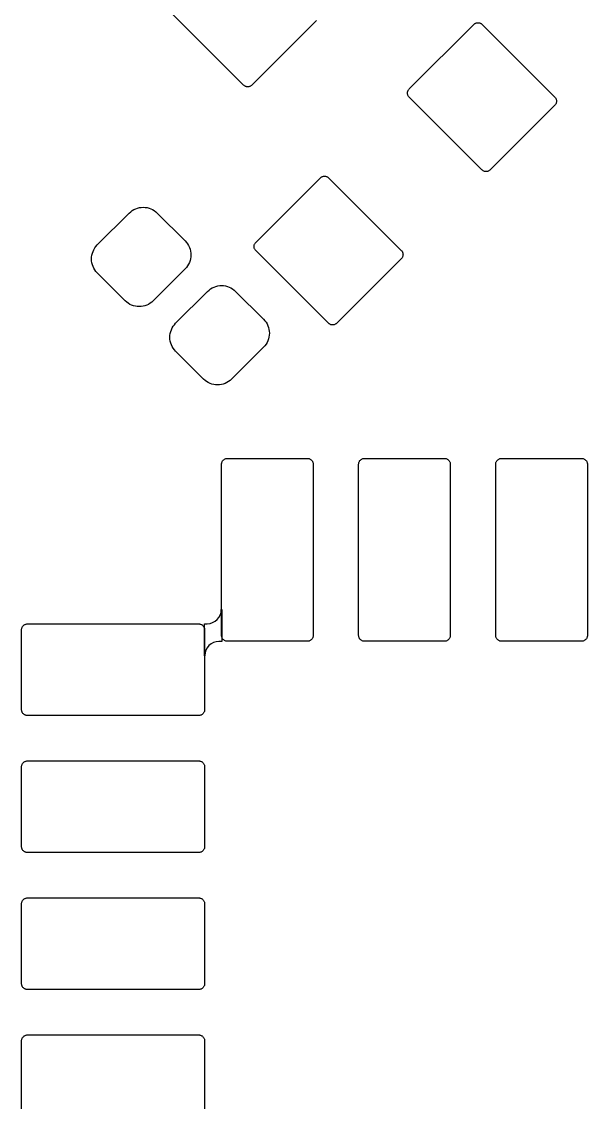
# Model space of a CAD drawing. Extents: x 0.49 to 2.43, y -7.79 to -4.97.
# Drawn here: x 0.7224 to 0.9174, y -5.8815 to -5.5088 of the extents above; entities that cross this region are included whole.
import ezdxf

# ---------------------------------------------------------------- set-up
doc = ezdxf.new("R2010")
doc.units = 0
doc.header["$MEASUREMENT"] = 0
doc.layers.add('BLACK', color=7, linetype='CONTINUOUS')

msp = doc.modelspace()

# ---------------------------------------------------------------- linework, layer by layer
at = {"layer": 'BLACK', "linetype": 'CONTINUOUS'}
for p, q in [((0.798905, -5.53071), (0.77385, -5.50565)), ((0.824016, -5.50844), (0.801744, -5.53071)), ((0.855975, -5.53204), (0.878246, -5.50977)), ((0.878246, -5.50977), (0.878392, -5.50964)), ((0.878392, -5.50964), (0.87855, -5.50952)), ((0.87855, -5.50952), (0.878719, -5.50942)), ((0.878719, -5.50942), (0.878897, -5.50934)), ((0.878897, -5.50934), (0.879083, -5.50927)), ((0.879083, -5.50927), (0.879274, -5.50922)), ((0.879274, -5.50922), (0.879469, -5.5092)), ((0.879469, -5.5092), (0.879665, -5.50919)), ((0.879665, -5.50919), (0.879862, -5.5092)), ((0.879862, -5.5092), (0.880057, -5.50922)), ((0.880057, -5.50922), (0.880248, -5.50927)), ((0.880248, -5.50927), (0.880434, -5.50934)), ((0.880434, -5.50934), (0.880612, -5.50942)), ((0.880612, -5.50942), (0.880781, -5.50952)), ((0.880781, -5.50952), (0.880939, -5.50964)), ((0.880939, -5.50964), (0.881085, -5.50977)), ((0.881085, -5.50977), (0.90614, -5.53483)), ((0.799051, -5.53084), (0.798905, -5.53071)), ((0.799209, -5.53096), (0.799051, -5.53084)), ((0.799378, -5.53106), (0.799209, -5.53096)), ((0.799556, -5.53114), (0.799378, -5.53106)), ((0.799742, -5.53121), (0.799556, -5.53114)), ((0.799933, -5.53126), (0.799742, -5.53121)), ((0.800128, -5.53129), (0.799933, -5.53126)), ((0.800325, -5.5313), (0.800128, -5.53129)), ((0.800522, -5.53129), (0.800325, -5.5313)), ((0.800716, -5.53126), (0.800522, -5.53129)), ((0.800908, -5.53121), (0.800716, -5.53126)), ((0.801093, -5.53114), (0.800908, -5.53121)), ((0.801271, -5.53106), (0.801093, -5.53114)), ((0.80144, -5.53096), (0.801271, -5.53106)), ((0.801599, -5.53084), (0.80144, -5.53096)), ((0.801744, -5.53071), (0.801599, -5.53084)), ((0.855386, -5.53346), (0.855396, -5.53327)), ((0.855396, -5.53366), (0.855386, -5.53346)), ((0.855396, -5.53327), (0.855425, -5.53307)), ((0.855425, -5.53386), (0.855396, -5.53366)), ((0.855425, -5.53307), (0.855473, -5.53288)), ((0.855473, -5.53405), (0.855425, -5.53386)), ((0.855473, -5.53288), (0.855539, -5.5327)), ((0.855539, -5.5327), (0.855624, -5.53252)), ((0.855624, -5.53252), (0.855725, -5.53235)), ((0.855725, -5.53235), (0.855842, -5.53219)), ((0.855842, -5.53219), (0.855975, -5.53204)), ((0.855539, -5.53423), (0.855473, -5.53405)), ((0.855624, -5.53441), (0.855539, -5.53423)), ((0.855725, -5.53458), (0.855624, -5.53441)), ((0.855842, -5.53474), (0.855725, -5.53458)), ((0.855975, -5.53488), (0.855842, -5.53474)), ((0.88103, -5.55994), (0.855975, -5.53488)), ((0.90614, -5.53767), (0.883869, -5.55994)), ((0.90614, -5.53483), (0.906273, -5.53497)), ((0.906273, -5.53752), (0.90614, -5.53767)), ((0.906273, -5.53497), (0.90639, -5.53513)), ((0.90639, -5.53736), (0.906273, -5.53752)), ((0.90639, -5.53513), (0.906491, -5.5353)), ((0.906491, -5.53719), (0.90639, -5.53736)), ((0.906491, -5.5353), (0.906575, -5.53548)), ((0.906575, -5.53702), (0.906491, -5.53719)), ((0.906575, -5.53548), (0.906642, -5.53567)), ((0.906642, -5.53683), (0.906575, -5.53702)), ((0.906642, -5.53567), (0.90669, -5.53586)), ((0.90669, -5.53664), (0.906642, -5.53683)), ((0.90669, -5.53586), (0.906719, -5.53605)), ((0.906719, -5.53645), (0.90669, -5.53664)), ((0.906719, -5.53605), (0.906728, -5.53625)), ((0.906728, -5.53625), (0.906719, -5.53645)), ((0.881176, -5.56007), (0.88103, -5.55994)), ((0.881334, -5.56019), (0.881176, -5.56007)), ((0.883723, -5.56007), (0.883565, -5.56019)), ((0.883869, -5.55994), (0.883723, -5.56007)), ((0.803081, -5.58494), (0.825352, -5.56267)), ((0.825352, -5.56267), (0.825498, -5.56254)), ((0.825498, -5.56254), (0.825656, -5.56242)), ((0.825656, -5.56242), (0.825825, -5.56232)), ((0.825825, -5.56232), (0.826003, -5.56223)), ((0.826003, -5.56223), (0.826189, -5.56217)), ((0.826189, -5.56217), (0.82638, -5.56212)), ((0.82638, -5.56212), (0.826575, -5.56209)), ((0.826575, -5.56209), (0.826772, -5.56208)), ((0.826772, -5.56208), (0.826968, -5.56209)), ((0.826968, -5.56209), (0.827163, -5.56212)), ((0.827163, -5.56212), (0.827355, -5.56217)), ((0.827355, -5.56217), (0.82754, -5.56223)), ((0.82754, -5.56223), (0.827718, -5.56232)), ((0.827718, -5.56232), (0.827887, -5.56242)), ((0.827887, -5.56242), (0.828045, -5.56254)), ((0.828045, -5.56254), (0.828191, -5.56267)), ((0.828191, -5.56267), (0.853246, -5.58772)), ((0.881503, -5.56029), (0.881334, -5.56019)), ((0.881681, -5.56037), (0.881503, -5.56029)), ((0.881866, -5.56044), (0.881681, -5.56037)), ((0.882058, -5.56049), (0.881866, -5.56044)), ((0.882253, -5.56052), (0.882058, -5.56049)), ((0.882449, -5.56053), (0.882253, -5.56052)), ((0.882646, -5.56052), (0.882449, -5.56053)), ((0.882841, -5.56049), (0.882646, -5.56052)), ((0.883032, -5.56044), (0.882841, -5.56049)), ((0.883218, -5.56037), (0.883032, -5.56044)), ((0.883396, -5.56029), (0.883218, -5.56037)), ((0.883565, -5.56019), (0.883396, -5.56029)), ((0.74848, -5.58584), (0.759504, -5.57482)), ((0.759504, -5.57482), (0.759999, -5.57437)), ((0.759999, -5.57437), (0.760536, -5.57397)), ((0.760536, -5.57397), (0.761109, -5.57363)), ((0.761109, -5.57363), (0.761714, -5.57334)), ((0.761714, -5.57334), (0.762343, -5.57312)), ((0.762343, -5.57312), (0.762991, -5.57295)), ((0.762991, -5.57295), (0.763653, -5.57286)), ((0.763653, -5.57286), (0.76432, -5.57282)), ((0.76432, -5.57282), (0.764988, -5.57286)), ((0.764988, -5.57286), (0.765649, -5.57295)), ((0.765649, -5.57295), (0.766297, -5.57312)), ((0.766297, -5.57312), (0.766927, -5.57334)), ((0.766927, -5.57334), (0.767531, -5.57363)), ((0.767531, -5.57363), (0.768104, -5.57397)), ((0.768104, -5.57397), (0.768641, -5.57437)), ((0.768641, -5.57437), (0.769136, -5.57482)), ((0.769136, -5.57482), (0.778768, -5.58445)), ((0.748031, -5.58634), (0.74848, -5.58584)), ((0.778768, -5.58445), (0.779217, -5.58495)), ((0.779217, -5.58495), (0.779616, -5.58548)), ((0.779616, -5.58548), (0.779959, -5.58606)), ((0.779959, -5.58606), (0.780245, -5.58666)), ((0.802493, -5.58636), (0.802502, -5.58616)), ((0.802502, -5.58616), (0.802531, -5.58597)), ((0.802531, -5.58597), (0.802579, -5.58578)), ((0.802579, -5.58578), (0.802646, -5.58559)), ((0.802646, -5.58559), (0.80273, -5.58541)), ((0.80273, -5.58541), (0.802831, -5.58524)), ((0.802831, -5.58524), (0.802948, -5.58508)), ((0.802948, -5.58508), (0.803081, -5.58494)), ((0.746518, -5.58999), (0.746616, -5.58933)), ((0.746616, -5.58933), (0.746778, -5.58868)), ((0.746778, -5.58868), (0.747003, -5.58805)), ((0.747003, -5.58805), (0.747289, -5.58745)), ((0.747289, -5.58745), (0.747633, -5.58687)), ((0.747633, -5.58687), (0.748031, -5.58634)), ((0.780245, -5.58666), (0.78047, -5.58729)), ((0.78047, -5.58729), (0.780633, -5.58794)), ((0.780633, -5.58794), (0.780731, -5.5886)), ((0.780731, -5.5886), (0.780763, -5.58927)), ((0.780763, -5.58927), (0.780731, -5.58993)), ((0.802502, -5.58656), (0.802493, -5.58636)), ((0.802531, -5.58675), (0.802502, -5.58656)), ((0.802579, -5.58694), (0.802531, -5.58675)), ((0.802646, -5.58713), (0.802579, -5.58694)), ((0.80273, -5.5873), (0.802646, -5.58713)), ((0.802831, -5.58747), (0.80273, -5.5873)), ((0.802948, -5.58763), (0.802831, -5.58747)), ((0.803081, -5.58778), (0.802948, -5.58763)), ((0.828136, -5.61283), (0.803081, -5.58778)), ((0.853246, -5.58772), (0.853379, -5.58787)), ((0.853379, -5.58787), (0.853496, -5.58803)), ((0.853496, -5.58803), (0.853597, -5.5882)), ((0.853597, -5.5882), (0.853682, -5.58837)), ((0.853682, -5.58837), (0.853748, -5.58856)), ((0.853748, -5.58973), (0.853682, -5.58991)), ((0.853748, -5.58856), (0.853796, -5.58875)), ((0.853796, -5.58953), (0.853748, -5.58973)), ((0.853796, -5.58875), (0.853825, -5.58895)), ((0.853825, -5.58934), (0.853796, -5.58953)), ((0.853825, -5.58895), (0.853834, -5.58914)), ((0.853834, -5.58914), (0.853825, -5.58934)), ((0.746485, -5.59066), (0.746518, -5.58999)), ((0.746518, -5.59133), (0.746485, -5.59066)), ((0.746616, -5.59199), (0.746518, -5.59133)), ((0.746778, -5.59264), (0.746616, -5.59199)), ((0.747003, -5.59327), (0.746778, -5.59264)), ((0.747289, -5.59387), (0.747003, -5.59327)), ((0.779217, -5.59359), (0.778768, -5.59408)), ((0.779616, -5.59305), (0.779217, -5.59359)), ((0.779959, -5.59248), (0.779616, -5.59305)), ((0.780245, -5.59187), (0.779959, -5.59248)), ((0.78047, -5.59124), (0.780245, -5.59187)), ((0.780633, -5.5906), (0.78047, -5.59124)), ((0.780731, -5.58993), (0.780633, -5.5906)), ((0.853246, -5.59056), (0.830975, -5.61283)), ((0.853379, -5.59042), (0.853246, -5.59056)), ((0.853496, -5.59026), (0.853379, -5.59042)), ((0.853597, -5.59009), (0.853496, -5.59026)), ((0.853682, -5.58991), (0.853597, -5.59009)), ((0.747633, -5.59444), (0.747289, -5.59387)), ((0.748031, -5.59498), (0.747633, -5.59444)), ((0.74848, -5.59547), (0.748031, -5.59498)), ((0.758112, -5.60511), (0.74848, -5.59547)), ((0.778768, -5.59408), (0.767744, -5.60511)), ((0.787003, -5.60137), (0.78754, -5.60098)), ((0.78754, -5.60098), (0.788113, -5.60063)), ((0.788113, -5.60063), (0.788717, -5.60035)), ((0.788717, -5.60035), (0.789347, -5.60012)), ((0.789347, -5.60012), (0.789995, -5.59996)), ((0.789995, -5.59996), (0.790656, -5.59986)), ((0.790656, -5.59986), (0.791324, -5.59983)), ((0.791324, -5.59983), (0.791991, -5.59986)), ((0.791991, -5.59986), (0.792653, -5.59996)), ((0.792653, -5.59996), (0.793301, -5.60012)), ((0.793301, -5.60012), (0.79393, -5.60035)), ((0.79393, -5.60035), (0.794535, -5.60063)), ((0.794535, -5.60063), (0.795108, -5.60098)), ((0.795108, -5.60098), (0.795645, -5.60137)), ((0.775484, -5.61285), (0.786508, -5.60182)), ((0.786508, -5.60182), (0.787003, -5.60137)), ((0.795645, -5.60137), (0.79614, -5.60182)), ((0.79614, -5.60182), (0.805772, -5.61145)), ((0.758607, -5.60556), (0.758112, -5.60511)), ((0.759144, -5.60595), (0.758607, -5.60556)), ((0.759717, -5.6063), (0.759144, -5.60595)), ((0.760322, -5.60658), (0.759717, -5.6063)), ((0.760951, -5.60681), (0.760322, -5.60658)), ((0.761599, -5.60697), (0.760951, -5.60681)), ((0.762261, -5.60707), (0.761599, -5.60697)), ((0.762928, -5.6071), (0.762261, -5.60707)), ((0.763596, -5.60707), (0.762928, -5.6071)), ((0.764257, -5.60697), (0.763596, -5.60707)), ((0.764905, -5.60681), (0.764257, -5.60697)), ((0.765535, -5.60658), (0.764905, -5.60681)), ((0.766139, -5.6063), (0.765535, -5.60658)), ((0.766712, -5.60595), (0.766139, -5.6063)), ((0.767249, -5.60556), (0.766712, -5.60595)), ((0.767744, -5.60511), (0.767249, -5.60556)), ((0.805772, -5.61145), (0.806221, -5.61195)), ((0.806221, -5.61195), (0.806619, -5.61249)), ((0.773619, -5.61633), (0.773782, -5.61569)), ((0.773782, -5.61569), (0.774007, -5.61506)), ((0.774007, -5.61506), (0.774293, -5.61445)), ((0.774293, -5.61445), (0.774636, -5.61388)), ((0.774636, -5.61388), (0.775035, -5.61334)), ((0.775035, -5.61334), (0.775484, -5.61285)), ((0.806619, -5.61249), (0.806963, -5.61306)), ((0.806963, -5.61306), (0.807249, -5.61366)), ((0.807249, -5.61366), (0.807474, -5.61429)), ((0.807474, -5.61429), (0.807636, -5.61494)), ((0.807636, -5.61494), (0.807734, -5.6156)), ((0.807734, -5.6156), (0.807767, -5.61627)), ((0.828282, -5.61297), (0.828136, -5.61283)), ((0.82844, -5.61308), (0.828282, -5.61297)), ((0.828609, -5.61318), (0.82844, -5.61308)), ((0.828787, -5.61327), (0.828609, -5.61318)), ((0.828973, -5.61333), (0.828787, -5.61327)), ((0.829164, -5.61338), (0.828973, -5.61333)), ((0.829359, -5.61341), (0.829164, -5.61338)), ((0.829556, -5.61342), (0.829359, -5.61341)), ((0.829752, -5.61341), (0.829556, -5.61342)), ((0.829947, -5.61338), (0.829752, -5.61341)), ((0.830138, -5.61333), (0.829947, -5.61338)), ((0.830324, -5.61327), (0.830138, -5.61333)), ((0.830502, -5.61318), (0.830324, -5.61327)), ((0.830671, -5.61308), (0.830502, -5.61318)), ((0.830829, -5.61297), (0.830671, -5.61308)), ((0.830975, -5.61283), (0.830829, -5.61297)), ((0.773489, -5.61766), (0.773521, -5.61699)), ((0.773521, -5.61833), (0.773489, -5.61766)), ((0.773521, -5.61699), (0.773619, -5.61633)), ((0.773619, -5.61899), (0.773521, -5.61833)), ((0.773782, -5.61964), (0.773619, -5.61899)), ((0.774007, -5.62027), (0.773782, -5.61964)), ((0.806963, -5.61948), (0.806619, -5.62005)), ((0.807249, -5.61888), (0.806963, -5.61948)), ((0.807474, -5.61825), (0.807249, -5.61888)), ((0.807636, -5.6176), (0.807474, -5.61825)), ((0.807734, -5.61694), (0.807636, -5.6176)), ((0.807767, -5.61627), (0.807734, -5.61694)), ((0.774293, -5.62087), (0.774007, -5.62027)), ((0.774636, -5.62145), (0.774293, -5.62087)), ((0.775035, -5.62198), (0.774636, -5.62145)), ((0.775484, -5.62248), (0.775035, -5.62198)), ((0.785116, -5.63211), (0.775484, -5.62248)), ((0.805772, -5.62109), (0.794748, -5.63211)), ((0.806221, -5.62059), (0.805772, -5.62109)), ((0.806619, -5.62005), (0.806221, -5.62059)), ((0.785611, -5.63256), (0.785116, -5.63211)), ((0.786148, -5.63296), (0.785611, -5.63256)), ((0.786721, -5.6333), (0.786148, -5.63296)), ((0.787325, -5.63359), (0.786721, -5.6333)), ((0.787955, -5.63381), (0.787325, -5.63359)), ((0.788603, -5.63397), (0.787955, -5.63381)), ((0.789264, -5.63407), (0.788603, -5.63397)), ((0.789932, -5.63411), (0.789264, -5.63407)), ((0.790599, -5.63407), (0.789932, -5.63411)), ((0.791261, -5.63397), (0.790599, -5.63407)), ((0.791909, -5.63381), (0.791261, -5.63397)), ((0.792538, -5.63359), (0.791909, -5.63381)), ((0.793143, -5.6333), (0.792538, -5.63359)), ((0.793716, -5.63296), (0.793143, -5.6333)), ((0.794253, -5.63256), (0.793716, -5.63296)), ((0.794748, -5.63211), (0.794253, -5.63256)), ((0.791386, -5.66083), (0.791452, -5.66065)), ((0.791452, -5.66065), (0.791536, -5.66047)), ((0.791536, -5.66047), (0.791638, -5.6603)), ((0.791638, -5.6603), (0.791755, -5.66014)), ((0.791755, -5.66014), (0.791887, -5.66)), ((0.791887, -5.66), (0.792033, -5.65987)), ((0.792033, -5.65987), (0.792192, -5.65975)), ((0.792192, -5.65975), (0.792361, -5.65965)), ((0.792361, -5.65965), (0.792539, -5.65956)), ((0.792539, -5.65956), (0.792724, -5.6595)), ((0.792724, -5.6595), (0.792915, -5.65945)), ((0.792915, -5.65945), (0.79311, -5.65942)), ((0.79311, -5.65942), (0.793307, -5.65941)), ((0.793307, -5.65941), (0.820866, -5.65941)), ((0.820866, -5.65941), (0.821063, -5.65942)), ((0.821063, -5.65942), (0.821258, -5.65945)), ((0.821258, -5.65945), (0.821449, -5.6595)), ((0.821449, -5.6595), (0.821635, -5.65956)), ((0.821635, -5.65956), (0.821813, -5.65965)), ((0.821813, -5.65965), (0.821982, -5.65975)), ((0.821982, -5.65975), (0.82214, -5.65987)), ((0.82214, -5.65987), (0.822286, -5.66)), ((0.822286, -5.66), (0.822418, -5.66014)), ((0.822418, -5.66014), (0.822536, -5.6603)), ((0.822536, -5.6603), (0.822637, -5.66047)), ((0.822637, -5.66047), (0.822721, -5.66065)), ((0.822721, -5.66065), (0.822788, -5.66083)), ((0.83863, -5.66083), (0.838696, -5.66065)), ((0.838696, -5.66065), (0.83878, -5.66047)), ((0.83878, -5.66047), (0.838882, -5.6603)), ((0.838882, -5.6603), (0.838999, -5.66014)), ((0.838999, -5.66014), (0.839131, -5.66)), ((0.839131, -5.66), (0.839277, -5.65987)), ((0.839277, -5.65987), (0.839436, -5.65975)), ((0.839436, -5.65975), (0.839605, -5.65965)), ((0.839605, -5.65965), (0.839783, -5.65956)), ((0.839783, -5.65956), (0.839968, -5.6595)), ((0.839968, -5.6595), (0.840159, -5.65945)), ((0.840159, -5.65945), (0.840354, -5.65942)), ((0.840354, -5.65942), (0.840551, -5.65941)), ((0.840551, -5.65941), (0.86811, -5.65941)), ((0.86811, -5.65941), (0.868307, -5.65942)), ((0.868307, -5.65942), (0.868502, -5.65945)), ((0.868502, -5.65945), (0.868693, -5.6595)), ((0.868693, -5.6595), (0.868879, -5.65956)), ((0.868879, -5.65956), (0.869057, -5.65965)), ((0.869057, -5.65965), (0.869226, -5.65975)), ((0.869226, -5.65975), (0.869384, -5.65987)), ((0.869384, -5.65987), (0.86953, -5.66)), ((0.86953, -5.66), (0.869662, -5.66014)), ((0.869662, -5.66014), (0.86978, -5.6603)), ((0.86978, -5.6603), (0.869881, -5.66047)), ((0.869881, -5.66047), (0.869965, -5.66065)), ((0.869965, -5.66065), (0.870032, -5.66083)), ((0.885874, -5.66083), (0.88594, -5.66065)), ((0.88594, -5.66065), (0.886024, -5.66047)), ((0.886024, -5.66047), (0.886126, -5.6603)), ((0.886126, -5.6603), (0.886243, -5.66014)), ((0.886243, -5.66014), (0.886375, -5.66)), ((0.886375, -5.66), (0.886521, -5.65987)), ((0.886521, -5.65987), (0.88668, -5.65975)), ((0.88668, -5.65975), (0.886849, -5.65965)), ((0.886849, -5.65965), (0.887027, -5.65956)), ((0.887027, -5.65956), (0.887212, -5.6595)), ((0.887212, -5.6595), (0.887404, -5.65945)), ((0.887404, -5.65945), (0.887598, -5.65942)), ((0.887598, -5.65942), (0.887795, -5.65941)), ((0.887795, -5.65941), (0.915354, -5.65941)), ((0.915354, -5.65941), (0.915551, -5.65942)), ((0.915551, -5.65942), (0.915746, -5.65945)), ((0.915746, -5.65945), (0.915937, -5.6595)), ((0.915937, -5.6595), (0.916123, -5.65956)), ((0.916123, -5.65956), (0.916301, -5.65965)), ((0.916301, -5.65965), (0.91647, -5.65975)), ((0.91647, -5.65975), (0.916628, -5.65987)), ((0.916628, -5.65987), (0.916774, -5.66)), ((0.916774, -5.66), (0.916906, -5.66014)), ((0.916906, -5.66014), (0.917024, -5.6603)), ((0.917024, -5.6603), (0.917125, -5.66047)), ((0.917125, -5.66047), (0.917209, -5.66065)), ((0.917209, -5.66065), (0.917276, -5.66083)), ((0.791299, -5.66142), (0.791309, -5.66122)), ((0.791299, -5.72047), (0.791299, -5.66142)), ((0.791309, -5.66122), (0.791338, -5.66103)), ((0.791338, -5.66103), (0.791386, -5.66083)), ((0.822788, -5.66083), (0.822835, -5.66103)), ((0.822835, -5.66103), (0.822864, -5.66122)), ((0.822864, -5.66122), (0.822874, -5.66142)), ((0.822874, -5.66142), (0.822874, -5.72047)), ((0.838543, -5.66142), (0.838553, -5.66122)), ((0.838543, -5.72047), (0.838543, -5.66142)), ((0.838553, -5.66122), (0.838582, -5.66103)), ((0.838582, -5.66103), (0.83863, -5.66083)), ((0.870032, -5.66083), (0.87008, -5.66103)), ((0.87008, -5.66103), (0.870108, -5.66122)), ((0.870108, -5.66122), (0.870118, -5.66142)), ((0.870118, -5.66142), (0.870118, -5.72047)), ((0.885787, -5.66142), (0.885797, -5.66122)), ((0.885787, -5.72047), (0.885787, -5.66142)), ((0.885797, -5.66122), (0.885826, -5.66103)), ((0.885826, -5.66103), (0.885874, -5.66083)), ((0.917276, -5.66083), (0.917324, -5.66103)), ((0.917324, -5.66103), (0.917353, -5.66122)), ((0.917353, -5.66122), (0.917362, -5.66142)), ((0.917362, -5.66142), (0.917362, -5.72047)), ((0.790851, -5.71343), (0.791127, -5.71252)), ((0.791127, -5.71252), (0.791221, -5.71157)), ((0.791221, -5.71157), (0.791267, -5.7115)), ((0.791267, -5.7115), (0.791345, -5.71151)), ((0.791345, -5.71151), (0.791378, -5.71157)), ((0.791378, -5.71157), (0.791378, -5.72248)), ((0.723641, -5.71665), (0.723827, -5.71658)), ((0.723827, -5.71658), (0.724018, -5.71653)), ((0.724018, -5.71653), (0.724213, -5.71651)), ((0.724213, -5.71651), (0.724409, -5.7165)), ((0.724409, -5.7165), (0.783465, -5.7165)), ((0.783465, -5.7165), (0.783661, -5.71651)), ((0.783661, -5.71651), (0.783856, -5.71653)), ((0.783856, -5.71653), (0.784047, -5.71658)), ((0.784047, -5.71658), (0.784233, -5.71665)), ((0.785394, -5.7165), (0.785433, -5.71643)), ((0.785394, -5.7274), (0.785394, -5.7165)), ((0.785433, -5.71643), (0.785472, -5.71642)), ((0.785472, -5.71642), (0.786374, -5.71642)), ((0.786374, -5.71642), (0.787323, -5.71632)), ((0.787323, -5.71632), (0.788231, -5.71605)), ((0.788231, -5.71605), (0.789068, -5.7156)), ((0.789068, -5.7156), (0.789802, -5.715)), ((0.789802, -5.715), (0.790404, -5.71427)), ((0.790404, -5.71427), (0.790851, -5.71343)), ((0.722402, -5.7185), (0.722411, -5.71831)), ((0.722402, -5.74606), (0.722402, -5.7185)), ((0.722411, -5.71831), (0.72244, -5.71811)), ((0.72244, -5.71811), (0.722488, -5.71792)), ((0.722488, -5.71792), (0.722554, -5.71774)), ((0.722554, -5.71774), (0.722639, -5.71756)), ((0.722639, -5.71756), (0.72274, -5.71739)), ((0.72274, -5.71739), (0.722857, -5.71723)), ((0.722857, -5.71723), (0.72299, -5.71708)), ((0.72299, -5.71708), (0.723136, -5.71695)), ((0.723136, -5.71695), (0.723294, -5.71683)), ((0.723294, -5.71683), (0.723463, -5.71673)), ((0.723463, -5.71673), (0.723641, -5.71665)), ((0.784233, -5.71665), (0.784411, -5.71673)), ((0.784411, -5.71673), (0.78458, -5.71683)), ((0.78458, -5.71683), (0.784738, -5.71695)), ((0.784738, -5.71695), (0.784884, -5.71708)), ((0.784884, -5.71708), (0.785017, -5.71723)), ((0.785017, -5.71723), (0.785134, -5.71739)), ((0.785134, -5.71739), (0.785235, -5.71756)), ((0.785235, -5.71756), (0.78532, -5.71774)), ((0.78532, -5.71774), (0.785386, -5.71792)), ((0.785386, -5.71792), (0.785434, -5.71811)), ((0.785434, -5.71811), (0.785463, -5.71831)), ((0.785463, -5.71831), (0.785472, -5.7185)), ((0.785472, -5.7185), (0.785472, -5.74606)), ((0.78697, -5.72398), (0.786368, -5.72471)), ((0.787704, -5.72338), (0.78697, -5.72398)), ((0.788541, -5.72293), (0.787704, -5.72338)), ((0.789449, -5.72265), (0.788541, -5.72293)), ((0.790397, -5.72256), (0.789449, -5.72265)), ((0.791299, -5.72256), (0.790397, -5.72256)), ((0.791309, -5.72067), (0.791299, -5.72047)), ((0.791339, -5.72255), (0.791299, -5.72256)), ((0.791338, -5.72086), (0.791309, -5.72067)), ((0.791386, -5.72106), (0.791338, -5.72086)), ((0.791378, -5.72248), (0.791339, -5.72255)), ((0.791452, -5.72124), (0.791386, -5.72106)), ((0.791536, -5.72142), (0.791452, -5.72124)), ((0.791638, -5.72159), (0.791536, -5.72142)), ((0.791755, -5.72175), (0.791638, -5.72159)), ((0.791887, -5.72189), (0.791755, -5.72175)), ((0.792033, -5.72202), (0.791887, -5.72189)), ((0.792192, -5.72214), (0.792033, -5.72202)), ((0.792361, -5.72224), (0.792192, -5.72214)), ((0.792539, -5.72233), (0.792361, -5.72224)), ((0.792724, -5.72239), (0.792539, -5.72233)), ((0.792915, -5.72244), (0.792724, -5.72239)), ((0.79311, -5.72247), (0.792915, -5.72244)), ((0.793307, -5.72248), (0.79311, -5.72247)), ((0.820866, -5.72248), (0.793307, -5.72248)), ((0.821063, -5.72247), (0.820866, -5.72248)), ((0.821258, -5.72244), (0.821063, -5.72247)), ((0.821449, -5.72239), (0.821258, -5.72244)), ((0.821635, -5.72233), (0.821449, -5.72239)), ((0.821813, -5.72224), (0.821635, -5.72233)), ((0.821982, -5.72214), (0.821813, -5.72224)), ((0.82214, -5.72202), (0.821982, -5.72214)), ((0.822286, -5.72189), (0.82214, -5.72202)), ((0.822418, -5.72175), (0.822286, -5.72189)), ((0.822536, -5.72159), (0.822418, -5.72175)), ((0.822637, -5.72142), (0.822536, -5.72159)), ((0.822721, -5.72124), (0.822637, -5.72142)), ((0.822788, -5.72106), (0.822721, -5.72124)), ((0.822835, -5.72086), (0.822788, -5.72106)), ((0.822864, -5.72067), (0.822835, -5.72086)), ((0.822874, -5.72047), (0.822864, -5.72067)), ((0.838553, -5.72067), (0.838543, -5.72047)), ((0.838582, -5.72086), (0.838553, -5.72067)), ((0.83863, -5.72106), (0.838582, -5.72086)), ((0.838696, -5.72124), (0.83863, -5.72106)), ((0.83878, -5.72142), (0.838696, -5.72124)), ((0.838882, -5.72159), (0.83878, -5.72142)), ((0.838999, -5.72175), (0.838882, -5.72159)), ((0.839131, -5.72189), (0.838999, -5.72175)), ((0.839277, -5.72202), (0.839131, -5.72189)), ((0.839436, -5.72214), (0.839277, -5.72202)), ((0.839605, -5.72224), (0.839436, -5.72214)), ((0.839783, -5.72233), (0.839605, -5.72224)), ((0.839968, -5.72239), (0.839783, -5.72233)), ((0.840159, -5.72244), (0.839968, -5.72239)), ((0.840354, -5.72247), (0.840159, -5.72244)), ((0.840551, -5.72248), (0.840354, -5.72247)), ((0.86811, -5.72248), (0.840551, -5.72248)), ((0.868307, -5.72247), (0.86811, -5.72248)), ((0.868502, -5.72244), (0.868307, -5.72247)), ((0.868693, -5.72239), (0.868502, -5.72244)), ((0.868879, -5.72233), (0.868693, -5.72239)), ((0.869057, -5.72224), (0.868879, -5.72233)), ((0.869226, -5.72214), (0.869057, -5.72224)), ((0.869384, -5.72202), (0.869226, -5.72214)), ((0.86953, -5.72189), (0.869384, -5.72202)), ((0.869662, -5.72175), (0.86953, -5.72189)), ((0.86978, -5.72159), (0.869662, -5.72175)), ((0.869881, -5.72142), (0.86978, -5.72159)), ((0.869965, -5.72124), (0.869881, -5.72142)), ((0.870032, -5.72106), (0.869965, -5.72124)), ((0.87008, -5.72086), (0.870032, -5.72106)), ((0.870108, -5.72067), (0.87008, -5.72086)), ((0.870118, -5.72047), (0.870108, -5.72067)), ((0.885797, -5.72067), (0.885787, -5.72047)), ((0.885826, -5.72086), (0.885797, -5.72067)), ((0.885874, -5.72106), (0.885826, -5.72086)), ((0.88594, -5.72124), (0.885874, -5.72106)), ((0.886024, -5.72142), (0.88594, -5.72124)), ((0.886126, -5.72159), (0.886024, -5.72142)), ((0.886243, -5.72175), (0.886126, -5.72159)), ((0.886375, -5.72189), (0.886243, -5.72175)), ((0.886521, -5.72202), (0.886375, -5.72189)), ((0.88668, -5.72214), (0.886521, -5.72202)), ((0.886849, -5.72224), (0.88668, -5.72214)), ((0.887027, -5.72233), (0.886849, -5.72224)), ((0.887212, -5.72239), (0.887027, -5.72233)), ((0.887404, -5.72244), (0.887212, -5.72239)), ((0.887598, -5.72247), (0.887404, -5.72244)), ((0.887795, -5.72248), (0.887598, -5.72247)), ((0.915354, -5.72248), (0.887795, -5.72248)), ((0.915551, -5.72247), (0.915354, -5.72248)), ((0.915746, -5.72244), (0.915551, -5.72247)), ((0.915937, -5.72239), (0.915746, -5.72244)), ((0.916123, -5.72233), (0.915937, -5.72239)), ((0.916301, -5.72224), (0.916123, -5.72233)), ((0.91647, -5.72214), (0.916301, -5.72224)), ((0.916628, -5.72202), (0.91647, -5.72214)), ((0.916774, -5.72189), (0.916628, -5.72202)), ((0.916906, -5.72175), (0.916774, -5.72189)), ((0.917024, -5.72159), (0.916906, -5.72175)), ((0.917125, -5.72142), (0.917024, -5.72159)), ((0.917209, -5.72124), (0.917125, -5.72142)), ((0.917276, -5.72106), (0.917209, -5.72124)), ((0.917324, -5.72086), (0.917276, -5.72106)), ((0.917353, -5.72067), (0.917324, -5.72086)), ((0.917362, -5.72047), (0.917353, -5.72067)), ((0.785427, -5.72747), (0.785394, -5.7274)), ((0.785505, -5.72747), (0.785427, -5.72747)), ((0.785551, -5.72741), (0.785505, -5.72747)), ((0.785645, -5.72646), (0.785551, -5.72741)), ((0.78592, -5.72555), (0.785645, -5.72646)), ((0.786368, -5.72471), (0.78592, -5.72555)), ((0.722411, -5.74626), (0.722402, -5.74606)), ((0.72244, -5.74645), (0.722411, -5.74626)), ((0.785463, -5.74626), (0.785434, -5.74645)), ((0.785472, -5.74606), (0.785463, -5.74626)), ((0.722488, -5.74665), (0.72244, -5.74645)), ((0.722554, -5.74683), (0.722488, -5.74665)), ((0.722639, -5.74701), (0.722554, -5.74683)), ((0.72274, -5.74718), (0.722639, -5.74701)), ((0.722857, -5.74734), (0.72274, -5.74718)), ((0.72299, -5.74748), (0.722857, -5.74734)), ((0.723136, -5.74762), (0.72299, -5.74748)), ((0.723294, -5.74773), (0.723136, -5.74762)), ((0.723463, -5.74783), (0.723294, -5.74773)), ((0.723641, -5.74792), (0.723463, -5.74783)), ((0.723827, -5.74798), (0.723641, -5.74792)), ((0.724018, -5.74803), (0.723827, -5.74798)), ((0.724213, -5.74806), (0.724018, -5.74803)), ((0.724409, -5.74807), (0.724213, -5.74806)), ((0.783465, -5.74807), (0.724409, -5.74807)), ((0.783661, -5.74806), (0.783465, -5.74807)), ((0.783856, -5.74803), (0.783661, -5.74806)), ((0.784047, -5.74798), (0.783856, -5.74803)), ((0.784233, -5.74792), (0.784047, -5.74798)), ((0.784411, -5.74783), (0.784233, -5.74792)), ((0.78458, -5.74773), (0.784411, -5.74783)), ((0.784738, -5.74762), (0.78458, -5.74773)), ((0.784884, -5.74748), (0.784738, -5.74762)), ((0.785017, -5.74734), (0.784884, -5.74748)), ((0.785134, -5.74718), (0.785017, -5.74734)), ((0.785235, -5.74701), (0.785134, -5.74718)), ((0.78532, -5.74683), (0.785235, -5.74701)), ((0.785386, -5.74665), (0.78532, -5.74683)), ((0.785434, -5.74645), (0.785386, -5.74665)), ((0.722488, -5.76517), (0.722554, -5.76498)), ((0.722554, -5.76498), (0.722639, -5.7648)), ((0.722639, -5.7648), (0.72274, -5.76463)), ((0.72274, -5.76463), (0.722857, -5.76447)), ((0.722857, -5.76447), (0.72299, -5.76433)), ((0.72299, -5.76433), (0.723136, -5.7642)), ((0.723136, -5.7642), (0.723294, -5.76408)), ((0.723294, -5.76408), (0.723463, -5.76398)), ((0.723463, -5.76398), (0.723641, -5.76389)), ((0.723641, -5.76389), (0.723827, -5.76383)), ((0.723827, -5.76383), (0.724018, -5.76378)), ((0.724018, -5.76378), (0.724213, -5.76375)), ((0.724213, -5.76375), (0.724409, -5.76374)), ((0.724409, -5.76374), (0.783465, -5.76374)), ((0.783465, -5.76374), (0.783661, -5.76375)), ((0.783661, -5.76375), (0.783856, -5.76378)), ((0.783856, -5.76378), (0.784047, -5.76383)), ((0.784047, -5.76383), (0.784233, -5.76389)), ((0.784233, -5.76389), (0.784411, -5.76398)), ((0.784411, -5.76398), (0.78458, -5.76408)), ((0.78458, -5.76408), (0.784738, -5.7642)), ((0.784738, -5.7642), (0.784884, -5.76433)), ((0.784884, -5.76433), (0.785017, -5.76447)), ((0.785017, -5.76447), (0.785134, -5.76463)), ((0.785134, -5.76463), (0.785235, -5.7648)), ((0.785235, -5.7648), (0.78532, -5.76498)), ((0.78532, -5.76498), (0.785386, -5.76517)), ((0.722402, -5.76575), (0.722411, -5.76555)), ((0.722402, -5.79331), (0.722402, -5.76575)), ((0.722411, -5.76555), (0.72244, -5.76536)), ((0.72244, -5.76536), (0.722488, -5.76517)), ((0.785386, -5.76517), (0.785434, -5.76536)), ((0.785434, -5.76536), (0.785463, -5.76555)), ((0.785463, -5.76555), (0.785472, -5.76575)), ((0.785472, -5.76575), (0.785472, -5.79331)), ((0.722411, -5.7935), (0.722402, -5.79331)), ((0.72244, -5.7937), (0.722411, -5.7935)), ((0.722488, -5.79389), (0.72244, -5.7937)), ((0.722554, -5.79408), (0.722488, -5.79389)), ((0.722639, -5.79425), (0.722554, -5.79408)), ((0.72274, -5.79442), (0.722639, -5.79425)), ((0.722857, -5.79458), (0.72274, -5.79442)), ((0.72299, -5.79473), (0.722857, -5.79458)), ((0.723136, -5.79486), (0.72299, -5.79473)), ((0.723294, -5.79498), (0.723136, -5.79486)), ((0.784738, -5.79486), (0.78458, -5.79498)), ((0.784884, -5.79473), (0.784738, -5.79486)), ((0.785017, -5.79458), (0.784884, -5.79473)), ((0.785134, -5.79442), (0.785017, -5.79458)), ((0.785235, -5.79425), (0.785134, -5.79442)), ((0.78532, -5.79408), (0.785235, -5.79425)), ((0.785386, -5.79389), (0.78532, -5.79408)), ((0.785434, -5.7937), (0.785386, -5.79389)), ((0.785463, -5.7935), (0.785434, -5.7937)), ((0.785472, -5.79331), (0.785463, -5.7935)), ((0.723463, -5.79508), (0.723294, -5.79498)), ((0.723641, -5.79516), (0.723463, -5.79508)), ((0.723827, -5.79523), (0.723641, -5.79516)), ((0.724018, -5.79528), (0.723827, -5.79523)), ((0.724213, -5.79531), (0.724018, -5.79528)), ((0.724409, -5.79531), (0.724213, -5.79531)), ((0.783465, -5.79531), (0.724409, -5.79531)), ((0.783661, -5.79531), (0.783465, -5.79531)), ((0.783856, -5.79528), (0.783661, -5.79531)), ((0.784047, -5.79523), (0.783856, -5.79528)), ((0.784233, -5.79516), (0.784047, -5.79523)), ((0.784411, -5.79508), (0.784233, -5.79516)), ((0.78458, -5.79498), (0.784411, -5.79508)), ((0.722402, -5.81299), (0.722411, -5.8128)), ((0.722402, -5.84055), (0.722402, -5.81299)), ((0.722411, -5.8128), (0.72244, -5.8126)), ((0.72244, -5.8126), (0.722488, -5.81241)), ((0.722488, -5.81241), (0.722554, -5.81222)), ((0.722554, -5.81222), (0.722639, -5.81205)), ((0.722639, -5.81205), (0.72274, -5.81188)), ((0.72274, -5.81188), (0.722857, -5.81172)), ((0.722857, -5.81172), (0.72299, -5.81157)), ((0.72299, -5.81157), (0.723136, -5.81144)), ((0.723136, -5.81144), (0.723294, -5.81132)), ((0.723294, -5.81132), (0.723463, -5.81122)), ((0.723463, -5.81122), (0.723641, -5.81114)), ((0.723641, -5.81114), (0.723827, -5.81107)), ((0.723827, -5.81107), (0.724018, -5.81102)), ((0.724018, -5.81102), (0.724213, -5.81099)), ((0.724213, -5.81099), (0.724409, -5.81098)), ((0.724409, -5.81098), (0.783465, -5.81098)), ((0.783465, -5.81098), (0.783661, -5.81099)), ((0.783661, -5.81099), (0.783856, -5.81102)), ((0.783856, -5.81102), (0.784047, -5.81107)), ((0.784047, -5.81107), (0.784233, -5.81114)), ((0.784233, -5.81114), (0.784411, -5.81122)), ((0.784411, -5.81122), (0.78458, -5.81132)), ((0.78458, -5.81132), (0.784738, -5.81144)), ((0.784738, -5.81144), (0.784884, -5.81157)), ((0.784884, -5.81157), (0.785017, -5.81172)), ((0.785017, -5.81172), (0.785134, -5.81188)), ((0.785134, -5.81188), (0.785235, -5.81205)), ((0.785235, -5.81205), (0.78532, -5.81222)), ((0.78532, -5.81222), (0.785386, -5.81241)), ((0.785386, -5.81241), (0.785434, -5.8126)), ((0.785434, -5.8126), (0.785463, -5.8128)), ((0.785463, -5.8128), (0.785472, -5.81299)), ((0.785472, -5.81299), (0.785472, -5.84055)), ((0.722411, -5.84075), (0.722402, -5.84055)), ((0.72244, -5.84094), (0.722411, -5.84075)), ((0.722488, -5.84113), (0.72244, -5.84094)), ((0.722554, -5.84132), (0.722488, -5.84113)), ((0.722639, -5.8415), (0.722554, -5.84132)), ((0.72274, -5.84167), (0.722639, -5.8415)), ((0.722857, -5.84182), (0.72274, -5.84167)), ((0.72299, -5.84197), (0.722857, -5.84182)), ((0.723136, -5.8421), (0.72299, -5.84197)), ((0.723294, -5.84222), (0.723136, -5.8421)), ((0.723463, -5.84232), (0.723294, -5.84222)), ((0.723641, -5.84241), (0.723463, -5.84232)), ((0.723827, -5.84247), (0.723641, -5.84241)), ((0.724018, -5.84252), (0.723827, -5.84247)), ((0.724213, -5.84255), (0.724018, -5.84252)), ((0.724409, -5.84256), (0.724213, -5.84255)), ((0.783465, -5.84256), (0.724409, -5.84256)), ((0.783661, -5.84255), (0.783465, -5.84256)), ((0.783856, -5.84252), (0.783661, -5.84255)), ((0.784047, -5.84247), (0.783856, -5.84252)), ((0.784233, -5.84241), (0.784047, -5.84247)), ((0.784411, -5.84232), (0.784233, -5.84241)), ((0.78458, -5.84222), (0.784411, -5.84232)), ((0.784738, -5.8421), (0.78458, -5.84222)), ((0.784884, -5.84197), (0.784738, -5.8421)), ((0.785017, -5.84182), (0.784884, -5.84197)), ((0.785134, -5.84167), (0.785017, -5.84182)), ((0.785235, -5.8415), (0.785134, -5.84167)), ((0.78532, -5.84132), (0.785235, -5.8415)), ((0.785386, -5.84113), (0.78532, -5.84132)), ((0.785434, -5.84094), (0.785386, -5.84113)), ((0.785463, -5.84075), (0.785434, -5.84094)), ((0.785472, -5.84055), (0.785463, -5.84075)), ((0.722402, -5.86024), (0.722411, -5.86004)), ((0.722402, -5.8878), (0.722402, -5.86024)), ((0.722411, -5.86004), (0.72244, -5.85984)), ((0.72244, -5.85984), (0.722488, -5.85965)), ((0.722488, -5.85965), (0.722554, -5.85947)), ((0.722554, -5.85947), (0.722639, -5.85929)), ((0.722639, -5.85929), (0.72274, -5.85912)), ((0.72274, -5.85912), (0.722857, -5.85896)), ((0.722857, -5.85896), (0.72299, -5.85882)), ((0.72299, -5.85882), (0.723136, -5.85868)), ((0.723136, -5.85868), (0.723294, -5.85857)), ((0.723294, -5.85857), (0.723463, -5.85847)), ((0.723463, -5.85847), (0.723641, -5.85838)), ((0.723641, -5.85838), (0.723827, -5.85831)), ((0.723827, -5.85831), (0.724018, -5.85827)), ((0.724018, -5.85827), (0.724213, -5.85824)), ((0.724213, -5.85824), (0.724409, -5.85823)), ((0.724409, -5.85823), (0.783465, -5.85823)), ((0.783465, -5.85823), (0.783661, -5.85824)), ((0.783661, -5.85824), (0.783856, -5.85827)), ((0.783856, -5.85827), (0.784047, -5.85831)), ((0.784047, -5.85831), (0.784233, -5.85838)), ((0.784233, -5.85838), (0.784411, -5.85847)), ((0.784411, -5.85847), (0.78458, -5.85857)), ((0.78458, -5.85857), (0.784738, -5.85868)), ((0.784738, -5.85868), (0.784884, -5.85882)), ((0.784884, -5.85882), (0.785017, -5.85896)), ((0.785017, -5.85896), (0.785134, -5.85912)), ((0.785134, -5.85912), (0.785235, -5.85929)), ((0.785235, -5.85929), (0.78532, -5.85947)), ((0.78532, -5.85947), (0.785386, -5.85965)), ((0.785386, -5.85965), (0.785434, -5.85984)), ((0.785434, -5.85984), (0.785463, -5.86004)), ((0.785463, -5.86004), (0.785472, -5.86024)), ((0.785472, -5.86024), (0.785472, -5.8878))]:
    msp.add_line(p, q, dxfattribs=at)

doc.saveas('drawing.dxf')
